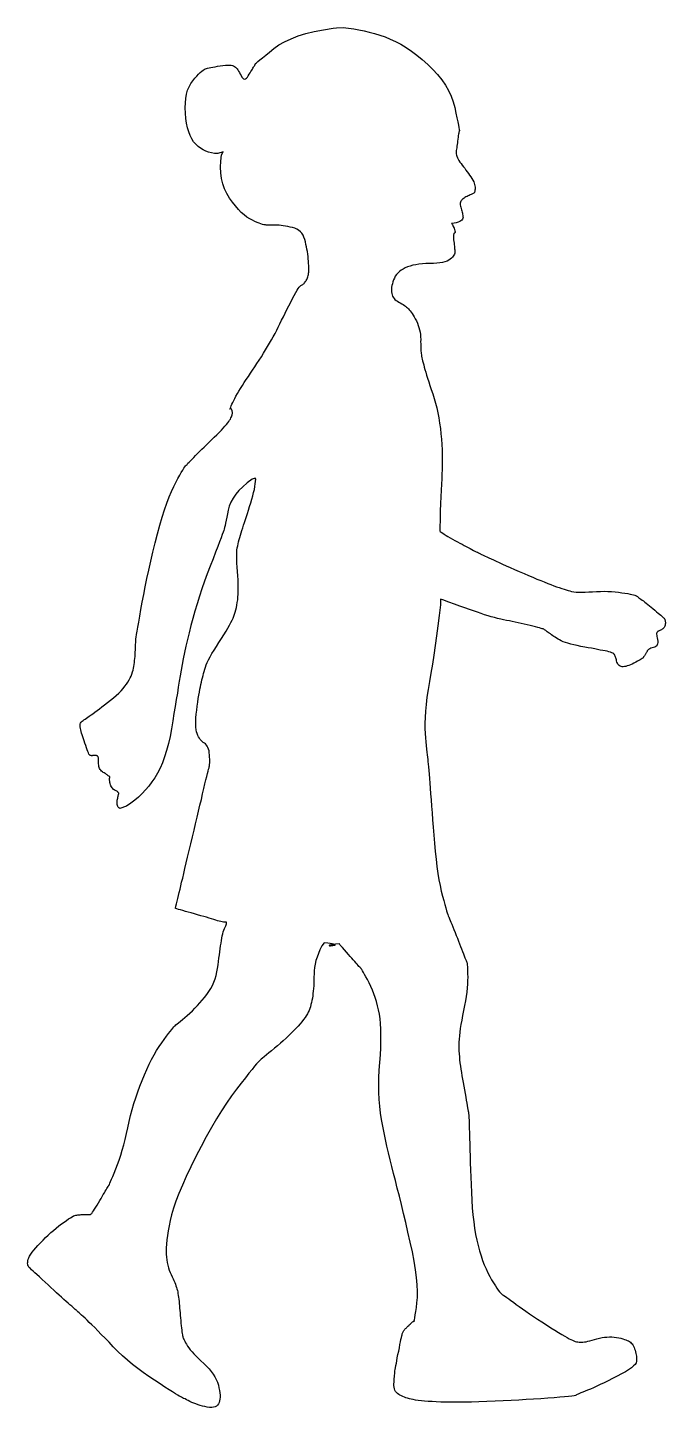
# Model space of a CAD drawing. Extents: x -1665 to 1502, y -682 to 637.
# Drawn here: x 89 to 689, y -681 to 619 of the extents above; entities that cross this region are included whole.
import ezdxf

# ---------------------------------------------------------------- set-up
doc = ezdxf.new("R2010")
doc.units = 0
doc.header["$LTSCALE"] = 20
doc.layers.add('_____1', color=7, linetype='CONTINUOUS')

msp = doc.modelspace()

# ---------------------------------------------------------------- linework, layer by layer
at = {"layer": '_____1', "color": 0, "linetype": 'CONTINUOUS', "flags": 128}
msp.add_lwpolyline([(379.5, 618.5), (385.8, 618.9), (390.7, 618.3), (395.6, 617.7), (400.5, 616.8), (405.4, 615.8), (410.3, 614.6), (415.2, 613.3), (420.2, 611.8), (425.1, 610.1), (430, 608.1), (435, 605.8), (440, 603.1), (445, 600.1), (450, 596.7), (455.1, 592.9), (460.2, 588.7), (465.3, 584.2), (470.2, 579.4), (474.6, 574.6), (478.5, 569.6), (481.9, 564.6), (484.8, 559.5), (487.3, 554.3), (489.2, 548.9), (490.7, 543.5), (491.8, 538.4), (492.8, 534), (493.6, 530.2), (494.2, 527.1), (494.7, 524.7), (495, 523), (495.1, 521.9), (495.1, 521.5), (495, 521.4), (494.8, 521), (494.7, 520.3), (494.5, 519.5), (494.3, 518.4), (494.1, 517.1), (493.9, 515.6), (493.6, 513.8), (493.4, 512), (493.2, 510.3), (493, 508.6), (492.8, 507.1), (492.6, 505.7), (492.4, 504.4), (492.2, 503.2), (492.1, 502.1), (492, 501.1), (492.1, 500), (492.3, 498.8), (492.7, 497.6), (493.2, 496.3), (493.9, 495), (494.7, 493.7), (495.7, 492.2), (496.7, 490.8), (497.8, 489.3), (498.9, 487.8), (500.1, 486.3), (501.2, 484.7), (502.4, 483.1), (503.6, 481.5), (504.8, 479.9), (506, 478.2), (507, 476.7), (507.9, 475.2), (508.6, 473.7), (509.1, 472.3), (509.5, 471), (509.8, 469.8), (509.9, 468.6), (509.9, 467.5), (509.9, 466.5), (509.8, 465.7), (509.7, 464.9), (509.6, 464.3), (509.4, 463.8), (509.2, 463.4), (508.9, 463.1), (508.6, 462.9), (508.1, 462.6), (507.6, 462.3), (506.9, 462), (506.2, 461.6), (505.3, 461.2), (504.4, 460.8), (503.3, 460.4), (502.3, 459.9), (501.3, 459.4), (500.4, 458.9), (499.5, 458.3), (498.8, 457.7), (498.1, 457.2), (497.5, 456.5), (497, 455.9), (496.5, 455.2), (496.2, 454.4), (496, 453.6), (495.9, 452.7), (496, 451.8), (496.1, 450.7), (496.4, 449.7), (496.7, 448.5), (497.1, 447.3), (497.5, 446.2), (497.8, 445.1), (498, 444), (498.2, 443), (498.4, 442), (498.5, 441), (498.6, 440.1), (498.5, 439.2), (498.1, 438.4), (497.5, 437.6), (496.6, 436.8), (495.4, 436.2), (493.9, 435.6), (492.2, 435), (490.2, 434.5), (490.2, 434.5), (487.8, 434.3), (488.6, 433.5), (489.4, 431.6), (490.1, 430), (490.5, 428.6), (490.9, 427.5), (491, 426.6), (491, 425.9), (490.9, 425.5), (490.6, 425.3), (490.2, 425.2), (490, 424.8), (489.8, 424.3), (489.6, 423.6), (489.5, 422.7), (489.5, 421.5), (489.6, 420.2), (489.7, 418.8), (489.9, 417.2), (490.1, 415.7), (490.2, 414.3), (490.4, 413), (490.5, 411.7), (490.6, 410.6), (490.8, 409.5), (490.9, 408.4), (490.9, 407.4), (490.8, 406.4), (490.5, 405.5), (490, 404.5), (489.4, 403.5), (488.6, 402.5), (487.6, 401.6), (486.5, 400.6), (485.1, 399.7), (483.5, 398.9), (481.5, 398.3), (479.3, 397.7), (476.7, 397.3), (473.8, 396.9), (470.6, 396.7), (467.2, 396.6), (463.6, 396.5), (460.3, 396.3), (457.1, 396), (454.2, 395.5), (451.4, 394.9), (448.8, 394.2), (446.4, 393.4), (444.2, 392.5), (442.2, 391.4), (440.3, 390.3), (438.7, 389), (437.2, 387.6), (435.9, 386.2), (434.8, 384.6), (433.9, 382.9), (433.1, 381.2), (432.5, 379.4), (432, 377.6), (431.6, 376), (431.3, 374.4), (431.2, 372.8), (431.1, 371.3), (431.2, 369.9), (431.4, 368.5), (431.7, 367.2), (432.2, 366), (432.8, 364.8), (433.6, 363.7), (434.5, 362.7), (435.6, 361.8), (436.8, 361), (438.1, 360.2), (439.5, 359.5), (440.9, 358.7), (442.1, 358), (443.3, 357.2), (444.4, 356.4), (445.4, 355.6), (446.3, 354.8), (447.2, 354), (448, 353.1), (448.9, 352), (449.8, 350.8), (450.7, 349.5), (451.6, 348), (452.6, 346.3), (453.6, 344.5), (454.6, 342.5), (455.6, 340.4), (456.4, 338.3), (457.1, 336.2), (457.7, 334), (458.1, 331.9), (458.4, 329.6), (458.6, 327.4), (458.7, 325.1), (458.6, 322.9), (458.7, 320.8), (458.7, 318.9), (458.7, 317.2), (458.8, 315.6), (458.9, 314.1), (459, 312.8), (459.1, 311.7), (459.3, 310.6), (459.5, 309.3), (459.8, 307.9), (460.1, 306.4), (460.5, 304.8), (461, 303), (461.5, 301.1), (462, 299), (462.7, 296.8), (463.4, 294.3), (464.2, 291.5), (465.2, 288.5), (466.3, 285.2), (467.4, 281.6), (468.7, 277.8), (470.1, 273.7), (471.4, 269.4), (472.7, 265), (473.8, 260.5), (474.8, 255.9), (475.7, 251.1), (476.5, 246.3), (477.2, 241.3), (477.7, 236.2), (478.2, 231.1), (478.5, 226.1), (478.8, 221.2), (478.9, 216.5), (479, 211.8), (479, 207.2), (478.9, 202.7), (478.7, 198.3), (478.5, 193.7), (478.2, 188.6), (478, 183), (477.7, 176.9), (477.4, 170.4), (477.1, 163.3), (476.9, 155.7), (476.6, 147.7), (476.6, 147.7), (476.7, 144.7), (476.9, 144.3), (478, 143.4), (479.4, 142.5), (480.9, 141.5), (482.6, 140.4), (484.4, 139.3), (486.4, 138.2), (488.5, 136.9), (490.9, 135.7), (493.2, 134.4), (495.4, 133.2), (497.6, 132.1), (499.6, 131), (501.6, 129.9), (503.4, 129), (505.2, 128.1), (506.8, 127.2), (508.4, 126.4), (509.7, 125.7), (511, 125.1), (512.1, 124.6), (513, 124.1), (513.8, 123.7), (514.4, 123.4), (514.9, 123.1), (515.4, 122.9), (516.1, 122.5), (517, 122.1), (518.2, 121.5), (519.5, 120.9), (521.1, 120.2), (522.9, 119.3), (524.9, 118.4), (527.1, 117.4), (529.7, 116.2), (532.5, 114.9), (535.7, 113.5), (539.2, 111.9), (543, 110.3), (547.1, 108.4), (551.5, 106.5), (556, 104.6), (560.2, 102.8), (564.3, 101), (568.1, 99.4), (571.7, 98), (575.1, 96.6), (578.3, 95.3), (581.3, 94.2), (584.1, 93.1), (586.7, 92.1), (589.2, 91.3), (591.5, 90.5), (593.7, 89.7), (595.6, 89.1), (597.5, 88.5), (599.1, 88.1), (600.8, 87.7), (602.8, 87.4), (605.1, 87.1), (607.6, 87), (610.4, 87), (613.5, 87), (616.9, 87.2), (620.6, 87.4), (624.3, 87.6), (628, 87.7), (631.5, 87.8), (635, 87.7), (638.4, 87.6), (641.7, 87.3), (645, 87), (648.1, 86.5), (651, 86.1), (653.6, 85.6), (655.8, 85.2), (657.6, 84.9), (659.1, 84.6), (660.2, 84.3), (661, 84), (661.4, 83.8), (661.7, 83.6), (662.1, 83.3), (662.7, 82.8), (663.3, 82.4), (664.1, 81.8), (665, 81.1), (666, 80.4), (667.2, 79.6), (668.4, 78.7), (669.7, 77.7), (671.1, 76.6), (672.6, 75.5), (674.1, 74.2), (675.7, 72.9), (677.3, 71.5), (679.1, 70.1), (680.8, 68.6), (682.3, 67.3), (683.6, 66.2), (684.8, 65.2), (685.8, 64.3), (686.7, 63.5), (687.3, 62.9), (687.8, 62.4), (688.2, 62), (688.5, 61.5), (688.7, 60.9), (688.9, 60.2), (689, 59.5), (689.1, 58.7), (689.1, 57.9), (689, 56.9), (688.8, 56), (688.6, 55.1), (688.3, 54.4), (687.9, 53.7), (687.4, 53), (686.8, 52.5), (686.1, 52), (685.3, 51.6), (684.6, 51.3), (683.9, 51), (683.3, 50.7), (682.7, 50.4), (682.2, 50.1), (681.8, 49.9), (681.5, 49.6), (681.2, 49.4), (681, 49.1), (680.9, 48.7), (680.8, 48.1), (680.8, 47.3), (680.9, 46.3), (681.1, 45.2), (681.4, 43.9), (681.7, 42.4), (681.9, 40.9), (682, 39.6), (681.8, 38.4), (681.4, 37.4), (680.9, 36.5), (680.1, 35.8), (679, 35.2), (677.8, 34.8), (676.6, 34.5), (675.5, 34.1), (674.5, 33.7), (673.7, 33.3), (673.1, 32.9), (672.5, 32.5), (672.2, 32.1), (672, 31.6), (671.8, 31.1), (671.6, 30.7), (671.4, 30.2), (671.1, 29.7), (670.8, 29.1), (670.5, 28.6), (670.1, 28.1), (669.7, 27.5), (669.3, 27), (668.9, 26.5), (668.6, 26.1), (668.4, 25.8), (668.2, 25.5), (668.1, 25.3), (668.1, 25.1), (668.1, 25.1), (668, 25), (667.7, 24.7), (667.2, 24.4), (666.4, 24), (665.4, 23.4), (664.2, 22.7), (662.8, 21.9), (661.1, 21), (659.3, 20), (657.7, 19.2), (656.1, 18.5), (654.6, 18), (653.2, 17.5), (651.8, 17.1), (650.5, 16.9), (649.4, 16.8), (648.3, 16.8), (647.3, 17), (646.4, 17.3), (645.6, 17.8), (644.9, 18.4), (644.3, 19.1), (643.9, 20), (643.5, 21.1), (643.2, 22.2), (642.9, 23.2), (642.6, 24.2), (642.3, 25.1), (642.1, 25.9), (641.8, 26.6), (641.6, 27.3), (641.4, 27.9), (641, 28.4), (640.5, 28.9), (639.7, 29.4), (638.7, 29.9), (637.4, 30.4), (635.9, 30.8), (634.2, 31.3), (632.3, 31.7), (630.1, 32.1), (627.8, 32.5), (625.2, 33), (622.5, 33.5), (619.5, 34.1), (616.4, 34.7), (613.1, 35.3), (609.5, 35.9), (606.1, 36.6), (602.8, 37.3), (599.9, 38), (597.3, 38.8), (594.9, 39.6), (592.8, 40.3), (590.9, 41.2), (589.4, 42), (588, 42.8), (586.7, 43.6), (585.4, 44.5), (584.2, 45.3), (583, 46), (581.9, 46.8), (580.8, 47.6), (579.8, 48.4), (578.8, 49.1), (577.9, 49.7), (577.1, 50.3), (576.4, 50.8), (575.8, 51.2), (575.3, 51.6), (574.8, 51.9), (574.5, 52.1), (574, 52.3), (573.2, 52.6), (572.1, 52.9), (570.6, 53.3), (568.9, 53.8), (566.8, 54.4), (564.4, 55), (561.7, 55.6), (558.9, 56.3), (556, 57), (553.2, 57.6), (550.4, 58.2), (547.7, 58.8), (544.9, 59.4), (542.2, 59.9), (539.5, 60.4), (536.8, 61), (534, 61.6), (531.1, 62.3), (528.2, 63), (525.2, 63.9), (522.1, 64.8), (518.9, 65.8), (515.7, 66.8), (512.3, 68), (508.5, 69.3), (504.5, 70.7), (500.1, 72.2), (495.5, 73.9), (490.5, 75.8), (485.2, 77.7), (479.5, 79.8), (479.5, 79.8), (477.4, 80.5), (477.3, 75.1), (476.1, 65), (474.8, 55.3), (473.6, 45.8), (472.3, 36.6), (471, 27.7), (469.7, 19.1), (468.3, 10.8), (466.9, 2.8), (465.7, -4.8), (464.6, -12), (463.8, -18.8), (463.2, -25.1), (462.8, -31), (462.6, -36.4), (462.6, -41.4), (462.9, -46), (463.2, -50.2), (463.6, -54), (463.9, -57.6), (464.2, -60.8), (464.5, -63.7), (464.8, -66.3), (465.1, -68.6), (465.3, -70.5), (465.5, -72.5), (465.8, -74.9), (466.1, -77.7), (466.3, -80.9), (466.6, -84.5), (467, -88.5), (467.3, -92.9), (467.6, -97.7), (468, -103), (468.4, -108.5), (468.9, -114.5), (469.4, -120.8), (469.9, -127.4), (470.5, -134.4), (471.1, -141.8), (471.7, -149.6), (472.4, -157.3), (473.2, -164.6), (474, -171.5), (474.9, -177.9), (475.9, -183.9), (476.9, -189.5), (478.1, -194.6), (479.2, -199.3), (480.4, -203.5), (481.4, -207.2), (482.3, -210.4), (483.1, -213.1), (483.7, -215.2), (484.2, -216.8), (484.6, -217.9), (484.8, -218.5), (485.1, -218.9), (485.4, -219.7), (485.9, -220.8), (486.5, -222.2), (487.2, -223.9), (488, -225.9), (488.9, -228.3), (490, -230.9), (491.1, -233.7), (492.2, -236.4), (493.3, -239.1), (494.3, -241.7), (495.3, -244.2), (496.2, -246.7), (497.2, -249.1), (498.1, -251.5), (498.9, -253.7), (499.7, -255.7), (500.3, -257.4), (500.9, -258.8), (501.4, -260), (501.7, -260.9), (502, -261.5), (502.2, -261.9), (502.4, -262.4), (502.5, -263.2), (502.6, -264.3), (502.7, -265.8), (502.8, -267.7), (502.9, -270), (502.9, -272.6), (503, -275.6), (502.9, -278.8), (502.8, -282.3), (502.5, -285.9), (502, -289.8), (501.5, -293.8), (500.8, -298.1), (500, -302.5), (499, -307.1), (498.1, -311.7), (497.3, -316.1), (496.5, -320.2), (495.9, -324), (495.4, -327.6), (495.1, -331), (494.8, -334.1), (494.7, -336.9), (494.6, -339.6), (494.6, -342.4), (494.7, -345.1), (494.8, -347.9), (495.1, -350.8), (495.3, -353.6), (495.7, -356.5), (496.1, -359.4), (496.5, -362.4), (497, -365.4), (497.5, -368.5), (498, -371.7), (498.6, -375), (499.2, -378.3), (499.8, -381.7), (500.5, -385.2), (501.1, -388.6), (501.6, -391.6), (502.1, -394.3), (502.6, -396.7), (502.9, -398.8), (503.2, -400.5), (503.5, -401.9), (503.6, -402.9), (503.7, -404.1), (503.9, -405.8), (504, -408), (504.2, -410.8), (504.3, -414.1), (504.4, -418), (504.6, -422.4), (504.7, -427.4), (504.9, -432.8), (505, -438.5), (505.2, -444.4), (505.4, -450.7), (505.7, -457.2), (505.9, -464), (506.2, -471.1), (506.4, -478.5), (506.8, -485.9), (507.3, -493), (507.9, -499.7), (508.6, -506.1), (509.4, -512.2), (510.4, -518), (511.6, -523.5), (512.8, -528.6), (514.1, -533.4), (515.6, -538.1), (517, -542.5), (518.6, -546.6), (520.2, -550.5), (521.9, -554.2), (523.7, -557.7), (525.5, -560.9), (527.3, -563.8), (529, -566.4), (530.4, -568.6), (531.7, -570.5), (532.9, -572), (533.9, -573.2), (534.7, -574), (535.4, -574.5), (536.1, -575), (537.1, -575.6), (538.4, -576.5), (539.9, -577.5), (541.7, -578.8), (543.7, -580.3), (546.1, -582), (548.6, -584), (551.5, -586), (554.5, -588.2), (557.7, -590.5), (561.2, -592.9), (564.8, -595.3), (568.7, -597.9), (572.8, -600.5), (577, -603.3), (581.2, -606), (585.1, -608.4), (588.5, -610.5), (591.6, -612.4), (594.3, -614), (596.6, -615.3), (598.5, -616.4), (600.1, -617.2), (601.5, -617.8), (602.8, -618.4), (604.1, -618.8), (605.4, -619.2), (606.7, -619.4), (607.9, -619.6), (609.1, -619.7), (610.3, -619.6), (611.5, -619.5), (612.9, -619.3), (614.4, -619.1), (616.1, -618.7), (618, -618.3), (620, -617.8), (622.2, -617.2), (624.6, -616.5), (627, -615.8), (629.4, -615.3), (631.7, -614.9), (634.1, -614.7), (636.4, -614.6), (638.6, -614.6), (640.8, -614.8), (643, -615.1), (645.1, -615.5), (647.1, -615.9), (648.9, -616.4), (650.5, -616.9), (651.9, -617.4), (653.2, -617.9), (654.3, -618.4), (655.3, -619), (656.1, -619.6), (656.9, -620.4), (657.7, -621.2), (658.3, -622.2), (659, -623.3), (659.6, -624.5), (660.1, -625.8), (660.6, -627.2), (661, -628.7), (661.4, -630.1), (661.6, -631.5), (661.8, -632.9), (662, -634.2), (662, -635.4), (662, -636.7), (661.9, -637.9), (661.5, -639.1), (660.6, -640.5), (659.1, -642), (657.1, -643.7), (654.5, -645.5), (651.4, -647.4), (647.8, -649.5), (643.6, -651.7), (639.3, -653.9), (635.2, -656), (631.4, -657.8), (627.8, -659.5), (624.5, -661.1), (621.4, -662.5), (618.5, -663.7), (615.9, -664.8), (613.5, -665.8), (611.4, -666.6), (609.6, -667.3), (608.2, -668), (606.9, -668.5), (606, -669), (605.4, -669.3), (605.1, -669.6), (604.5, -669.8), (603.1, -670), (600.9, -670.3), (598, -670.6), (594.2, -671), (589.7, -671.4), (584.4, -671.9), (578.3, -672.3), (571.7, -672.8), (565, -673.3), (558.1, -673.7), (551, -674.1), (543.8, -674.5), (536.4, -674.9), (528.8, -675.2), (521.1, -675.5), (513.5, -675.8), (506.4, -676), (499.8, -676.1), (493.6, -676.2), (487.8, -676.2), (482.6, -676.1), (477.8, -676), (473.4, -675.9), (469.4, -675.6), (465.7, -675.4), (462.3, -675.1), (459.3, -674.8), (456.4, -674.5), (453.9, -674.1), (451.7, -673.7), (449.8, -673.3), (448.1, -672.9), (446.4, -672.4), (444.8, -671.9), (443.3, -671.4), (441.9, -670.8), (440.5, -670.2), (439.2, -669.5), (438, -668.8), (436.9, -668), (435.9, -667.1), (435.1, -666.1), (434.5, -664.9), (434, -663.6), (433.7, -662.1), (433.5, -660.5), (433.5, -658.8), (433.6, -657.1), (433.6, -655.4), (433.8, -653.8), (433.9, -652.2), (434, -650.7), (434.2, -649.3), (434.3, -647.9), (434.5, -646.6), (434.7, -645.2), (435, -643.6), (435.4, -641.6), (435.8, -639.5), (436.2, -637), (436.7, -634.3), (437.3, -631.3), (438, -628), (438.6, -624.8), (439.2, -621.9), (439.7, -619.4), (440.1, -617.1), (440.5, -615.3), (440.9, -613.7), (441.1, -612.5), (441.3, -611.7), (441.5, -611), (441.8, -610.3), (442.1, -609.7), (442.4, -609.1), (442.8, -608.5), (443.3, -607.9), (443.8, -607.3), (444.3, -606.8), (444.9, -606.3), (445.5, -605.7), (446.1, -605.1), (446.7, -604.5), (447.4, -603.9), (448, -603.2), (448.7, -602.6), (449.4, -601.9), (450.1, -601.2), (450.6, -600.7), (451.1, -600.3), (451.5, -600), (451.9, -599.9), (452.1, -599.9), (452.3, -600), (452.4, -600.3), (452.5, -600.3), (452.6, -599.6), (452.9, -598.4), (453.2, -596.5), (453.6, -593.9), (454, -590.8), (454.6, -587), (455.2, -582.5), (455.6, -577.5), (455.7, -571.8), (455.5, -565.6), (454.9, -558.7), (453.9, -551.3), (452.6, -543.2), (450.9, -534.5), (448.9, -525.2), (446.7, -515.8), (444.6, -506.8), (442.5, -498.2), (440.5, -489.9), (438.6, -482.1), (436.7, -474.6), (434.9, -467.4), (433.1, -460.7), (431.4, -454.2), (429.8, -447.7), (428.3, -441.3), (426.9, -434.9), (425.5, -428.6), (424.2, -422.3), (423, -416.1), (421.9, -409.9), (420.9, -403.7), (420.2, -397.3), (419.6, -390.8), (419.3, -384.1), (419.2, -377.3), (419.3, -370.4), (419.6, -363.3), (420.1, -356.1), (420.7, -349), (421.1, -342.3), (421.3, -336), (421.3, -330.1), (421.2, -324.6), (420.9, -319.5), (420.4, -314.8), (419.8, -310.5), (419, -306.5), (418.1, -302.6), (417.1, -298.7), (415.9, -295), (414.6, -291.4), (413.3, -287.9), (411.7, -284.4), (410.1, -281.1), (408.5, -278), (407.1, -275.4), (405.9, -273.1), (404.8, -271.2), (404, -269.7), (403.3, -268.5), (402.8, -267.8), (402.5, -267.5), (402.3, -267.2), (401.9, -266.9), (401.3, -266.3), (400.6, -265.6), (399.8, -264.7), (398.9, -263.6), (397.8, -262.4), (396.6, -261), (395.2, -259.5), (393.8, -257.8), (392.2, -256.1), (390.6, -254.2), (388.8, -252.2), (386.9, -250), (385, -247.8), (382.9, -245.4), (382.9, -245.4), (382.1, -244.3), (378.6, -244.7), (377.1, -244.9), (375.8, -245.1), (374.8, -245.3), (373.9, -245.4), (373.3, -245.6), (372.8, -245.7), (372.6, -245.9), (372.5, -246), (372.6, -246), (372.9, -246.1), (373.2, -246.1), (373.7, -246.1), (374.3, -246), (375.1, -246), (376, -245.9), (377, -245.7), (377.8, -245.6), (378.2, -245.4), (378.2, -245.2), (377.7, -244.9), (376.7, -244.7), (375.4, -244.4), (373.5, -244.1), (371.3, -243.7), (371.3, -243.7), (367.8, -243.4), (365.5, -246.3), (363.8, -249.9), (362.4, -253.4), (361.1, -256.8), (360.1, -260.1), (359.3, -263.4), (358.7, -266.5), (358.4, -269.6), (358.3, -272.7), (358.2, -275.6), (358.2, -278.4), (358.1, -281.1), (358, -283.8), (357.8, -286.3), (357.6, -288.8), (357.3, -291.1), (357, -293.4), (356.7, -295.6), (356.3, -297.7), (355.9, -299.7), (355.4, -301.6), (354.8, -303.5), (354.2, -305.3), (353.6, -307), (352.8, -308.6), (352, -310.3), (351, -312), (349.8, -313.8), (348.4, -315.7), (346.9, -317.7), (345.2, -319.7), (343.3, -321.8), (341.2, -324.1), (339, -326.3), (336.7, -328.6), (334.3, -330.9), (331.9, -333.2), (329.3, -335.6), (326.6, -337.9), (323.8, -340.3), (320.9, -342.7), (318.1, -345), (315.6, -347.1), (313.4, -348.9), (311.4, -350.6), (309.8, -351.9), (308.4, -353.1), (307.3, -354.1), (306.5, -354.8), (305.6, -355.7), (304.2, -357.3), (302.3, -359.6), (299.9, -362.6), (297, -366.3), (293.6, -370.6), (289.7, -375.6), (285.3, -381.3), (280.6, -387.6), (275.9, -394.3), (271.2, -401.6), (266.4, -409.3), (261.6, -417.4), (256.8, -426.1), (251.9, -435.2), (247, -444.8), (242.3, -454.4), (238, -463.4), (234.3, -471.8), (231.1, -479.6), (228.3, -486.8), (226, -493.4), (224.2, -499.5), (222.9, -504.9), (221.9, -510), (221, -514.7), (220.3, -519.1), (219.8, -523.2), (219.4, -527.1), (219.1, -530.6), (219.1, -533.8), (219.1, -536.7), (219.3, -539.4), (219.6, -542.1), (220.1, -544.6), (220.6, -547), (221.2, -549.4), (221.9, -551.7), (222.8, -553.8), (223.7, -555.9), (224.7, -557.9), (225.6, -559.8), (226.4, -561.6), (227.1, -563.4), (227.8, -565), (228.3, -566.5), (228.8, -568), (229.2, -569.4), (229.6, -570.8), (229.9, -572.2), (230.2, -573.8), (230.5, -575.5), (230.7, -577.2), (231, -579.1), (231.2, -581.1), (231.3, -583.1), (231.5, -585.2), (231.7, -587.4), (231.9, -589.7), (232.1, -592), (232.3, -594.3), (232.5, -596.7), (232.8, -599.2), (233, -601.7), (233.3, -604.1), (233.5, -606.2), (233.7, -608.2), (233.9, -609.8), (234.1, -611.3), (234.3, -612.5), (234.4, -613.4), (234.6, -614.1), (234.8, -614.8), (235.1, -615.6), (235.5, -616.5), (236, -617.5), (236.7, -618.7), (237.4, -620.1), (238.3, -621.6), (239.3, -623.2), (240.5, -624.9), (241.8, -626.7), (243.4, -628.6), (245.2, -630.6), (247.2, -632.8), (249.4, -635), (251.8, -637.3), (254.4, -639.7), (257, -642.2), (259.4, -644.7), (261.5, -647.2), (263.3, -649.7), (264.9, -652.3), (266.2, -654.8), (267.3, -657.4), (268.2, -660.1), (268.8, -662.6), (269.3, -665), (269.6, -667.3), (269.8, -669.4), (269.8, -671.4), (269.7, -673.2), (269.4, -674.9), (269, -676.5), (268.4, -677.8), (267.5, -678.9), (266.5, -679.8), (265.2, -680.4), (263.7, -680.9), (261.9, -681), (260, -681), (257.8, -680.7), (255.5, -680.2), (253.3, -679.7), (251.2, -679.1), (249.1, -678.5), (247.1, -677.8), (245.2, -677.1), (243.3, -676.3), (241.4, -675.4), (239.7, -674.5), (238.2, -673.8), (236.8, -673.1), (235.5, -672.5), (234.4, -671.9), (233.5, -671.5), (232.8, -671.1), (232.2, -670.8), (231.4, -670.3), (229.9, -669.5), (227.8, -668.2), (225.1, -666.5), (221.8, -664.4), (217.9, -661.8), (213.3, -658.9), (208.1, -655.5), (202.7, -651.9), (197.4, -648.2), (192.3, -644.4), (187.4, -640.5), (182.6, -636.5), (178, -632.4), (173.6, -628.2), (169.3, -623.9), (165.3, -619.7), (161.5, -615.8), (158, -612.2), (154.8, -608.9), (151.8, -605.9), (149.2, -603.3), (146.7, -600.9), (144.6, -598.9), (142.7, -597.1), (140.9, -595.5), (139.4, -594), (138.1, -592.8), (137, -591.8), (136, -590.9), (135.3, -590.3), (134.8, -589.8), (134.2, -589.3), (133.5, -588.7), (132.5, -587.9), (131.4, -586.9), (130.1, -585.7), (128.5, -584.4), (126.8, -582.8), (124.9, -581.1), (122.8, -579.3), (120.6, -577.3), (118.3, -575.2), (115.8, -573), (113.3, -570.6), (110.6, -568.2), (107.9, -565.6), (105, -563), (102.2, -560.4), (99.7, -558), (97.4, -555.9), (95.5, -554.1), (93.8, -552.6), (92.4, -551.3), (91.2, -550.3), (90.4, -549.5), (89.8, -548.8), (89.3, -548.1), (88.9, -547.2), (88.7, -546.3), (88.6, -545.2), (88.7, -544.1), (88.9, -542.9), (89.2, -541.5), (89.7, -540.1), (90.5, -538.5), (91.6, -536.8), (92.9, -534.9), (94.4, -532.9), (96.2, -530.7), (98.3, -528.4), (100.6, -525.9), (103.1, -523.4), (105.6, -521), (108, -518.7), (110.5, -516.4), (113, -514.3), (115.5, -512.2), (118, -510.1), (120.5, -508.2), (122.9, -506.4), (125.1, -504.9), (127.1, -503.5), (128.9, -502.4), (130.5, -501.4), (131.9, -500.7), (133.1, -500.2), (134.1, -500), (135.1, -499.8), (136, -499.7), (137, -499.6), (138, -499.5), (139, -499.4), (140, -499.4), (141.1, -499.3), (142.2, -499.3), (143.2, -499.3), (144.2, -499.3), (145, -499.3), (145.7, -499.3), (146.3, -499.4), (146.9, -499.4), (147.3, -499.4), (147.6, -499.4), (147.9, -499.3), (148.4, -498.8), (149, -498.2), (149.7, -497.2), (150.6, -495.9), (151.6, -494.4), (152.8, -492.5), (154.1, -490.4), (155.4, -488.2), (156.7, -486.1), (157.8, -484.1), (158.9, -482.3), (159.9, -480.5), (160.9, -478.9), (161.7, -477.4), (162.5, -476), (163.2, -474.8), (163.8, -473.7), (164.3, -472.9), (164.7, -472.2), (165, -471.8), (165.2, -471.5), (165.3, -471.4), (165.3, -471.5), (165.4, -471.5), (165.7, -470.9), (166.1, -469.8), (166.8, -468.2), (167.7, -466), (168.8, -463.4), (170.1, -460.2), (171.6, -456.4), (173.2, -452.3), (174.8, -448), (176.3, -443.5), (177.7, -438.7), (179.1, -433.7), (180.4, -428.5), (181.7, -423.1), (182.9, -417.5), (184.2, -411.7), (185.5, -406.1), (187, -400.4), (188.7, -394.8), (190.4, -389.3), (192.3, -383.8), (194.3, -378.3), (196.4, -372.9), (198.6, -367.6), (200.8, -362.6), (203.1, -357.8), (205.4, -353.3), (207.7, -349), (210.1, -344.9), (212.5, -341.1), (215, -337.5), (217.3, -334.3), (219.5, -331.4), (221.3, -328.9), (222.9, -326.8), (224.3, -325), (225.4, -323.6), (226.3, -322.6), (226.9, -322), (227.5, -321.5), (228.3, -320.7), (229.5, -319.8), (230.8, -318.6), (232.5, -317.2), (234.3, -315.6), (236.5, -313.8), (238.9, -311.7), (241.4, -309.6), (243.8, -307.3), (246.2, -305), (248.5, -302.5), (250.8, -300), (253, -297.5), (255.1, -294.8), (257.3, -292.1), (259.2, -289.3), (261, -286.4), (262.6, -283.4), (264, -280.4), (265.1, -277.3), (266.1, -274.1), (266.9, -270.8), (267.4, -267.5), (267.9, -264.1), (268.3, -260.9), (268.7, -257.8), (269.2, -254.8), (269.6, -251.8), (269.9, -249), (270.3, -246.3), (270.7, -243.7), (271, -241.2), (271.4, -238.9), (271.9, -236.8), (272.3, -234.8), (272.8, -233), (273.4, -231.3), (274, -229.8), (274.6, -228.5), (275.2, -227.3), (275.6, -226.3), (275.9, -225.4), (276, -224.8), (276, -224.3), (275.9, -224), (275.6, -223.8), (275.1, -223.8), (274.5, -223.9), (273.8, -223.9), (272.9, -223.8), (271.8, -223.6), (270.5, -223.3), (269.1, -222.9), (267.5, -222.5), (265.7, -221.9), (263.8, -221.4), (261.7, -220.7), (259.4, -220), (257, -219.3), (254.4, -218.6), (251.7, -217.8), (248.7, -217), (245.7, -216.1), (242.6, -215.2), (239.8, -214.4), (237.2, -213.7), (234.9, -213), (232.7, -212.4), (230.8, -211.9), (229.2, -211.4), (227.8, -211), (227.8, -211), (228.3, -208.9), (228.8, -206.6), (229.4, -204.2), (230, -201.6), (230.6, -198.8), (231.3, -195.9), (232.1, -192.9), (232.8, -189.7), (233.6, -186.2), (234.6, -182.3), (235.6, -178), (236.7, -173.3), (238, -168.1), (239.3, -162.5), (240.7, -156.5), (242.2, -150.1), (243.8, -143.6), (245.3, -137.3), (246.8, -131.1), (248.2, -125.1), (249.6, -119.3), (250.9, -113.7), (252.2, -108.3), (253.4, -103), (254.6, -98.1), (255.6, -93.7), (256.5, -89.9), (257.3, -86.6), (258, -83.8), (258.6, -81.5), (259, -79.8), (259.4, -78.6), (259.6, -77.6), (259.8, -76.5), (260, -75.2), (260.1, -73.7), (260.1, -72.1), (260.1, -70.4), (260, -68.5), (259.9, -66.4), (259.7, -64.4), (259.4, -62.6), (259, -60.9), (258.4, -59.4), (257.8, -58.1), (257, -57), (256.1, -56), (255, -55.3), (254, -54.5), (253, -53.7), (252, -52.8), (251.1, -51.7), (250.3, -50.5), (249.6, -49.2), (248.9, -47.9), (248.2, -46.3), (247.7, -44.6), (247.3, -42.6), (247, -40.3), (246.9, -37.7), (246.9, -34.8), (247.1, -31.5), (247.4, -28), (247.8, -24.2), (248.3, -20.3), (248.8, -16.7), (249.3, -13.3), (249.8, -10.1), (250.3, -7.2), (250.8, -4.5), (251.3, -2.1), (251.7, 0.1), (252.2, 2.2), (252.7, 4.3), (253.2, 6.3), (253.8, 8.4), (254.3, 10.4), (254.9, 12.4), (255.5, 14.4), (256.1, 16.3), (256.8, 18.4), (257.8, 20.7), (259, 23.3), (260.5, 26.1), (262.2, 29.1), (264.1, 32.4), (266.3, 35.9), (268.7, 39.6), (271.2, 43.4), (273.4, 46.9), (275.4, 50.1), (277.1, 53.1), (278.7, 55.8), (280, 58.3), (281.1, 60.5), (282, 62.5), (282.8, 64.3), (283.5, 66.3), (284.1, 68.3), (284.7, 70.5), (285.2, 72.7), (285.6, 74.9), (286, 77.3), (286.4, 79.7), (286.6, 82.3), (286.8, 85.1), (286.9, 88.1), (286.9, 91.4), (286.8, 94.8), (286.7, 98.5), (286.4, 102.4), (286.1, 106.5), (285.8, 110.6), (285.6, 114.4), (285.5, 117.9), (285.5, 121), (285.5, 123.9), (285.7, 126.5), (286, 128.7), (286.4, 130.7), (286.8, 132.6), (287.3, 134.5), (287.8, 136.5), (288.4, 138.5), (289, 140.7), (289.7, 142.9), (290.4, 145.2), (291.1, 147.5), (291.9, 150), (292.8, 152.6), (293.6, 155.3), (294.6, 158.2), (295.5, 161.2), (296.5, 164.4), (297.6, 167.7), (298.7, 171.1), (299.7, 174.5), (300.6, 177.8), (301.4, 180.9), (302.1, 183.8), (302.6, 186.5), (303, 189), (303.2, 191.4), (303.4, 193.5), (303.4, 193.5), (302.9, 194.3), (300, 193.4), (295.3, 189.9), (291.2, 186.3), (287.6, 182.8), (284.5, 179.2), (282, 175.5), (279.9, 171.9), (278.4, 168.1), (277.5, 164.4), (276.8, 160.8), (276.1, 157.6), (275.5, 154.7), (275, 152.1), (274.5, 149.8), (274, 147.9), (273.6, 146.3), (273.2, 145), (272.7, 143.5), (271.9, 141.3), (270.8, 138.2), (269.4, 134.5), (267.6, 129.9), (265.6, 124.6), (263.3, 118.5), (260.6, 111.6), (257.8, 104.4), (255.2, 97.3), (252.7, 90.2), (250.4, 83.1), (248.2, 76.1), (246.1, 69.2), (244.1, 62.3), (242.3, 55.5), (240.6, 48.8), (239.1, 42.4), (237.6, 36.2), (236.3, 30.1), (235.1, 24.3), (234, 18.8), (233.1, 13.4), (232.2, 8.3), (231.4, 3.1), (230.5, -2.4), (229.6, -8.1), (228.6, -14.2), (227.6, -20.6), (226.4, -27.3), (225.3, -34.3), (224, -41.6), (222.7, -48.9), (221.1, -55.7), (219.4, -62.1), (217.6, -68.1), (215.5, -73.7), (213.3, -78.8), (210.9, -83.5), (208.4, -87.8), (205.7, -91.8), (202.8, -95.7), (199.7, -99.3), (196.4, -102.7), (193, -106), (189.5, -109), (185.7, -111.9), (181.8, -114.6), (181.8, -114.6), (175.3, -116.7), (174.6, -116.3), (174, -115.6), (173.6, -114.8), (173.2, -114), (173, -113.1), (172.8, -112.2), (172.8, -111.2), (172.9, -110.1), (173, -109), (173.3, -107.9), (173.5, -107), (173.7, -106.1), (173.8, -105.2), (174, -104.5), (174.1, -103.9), (174.2, -103.4), (174.4, -102.9), (174.4, -102.5), (174.3, -102.1), (174.1, -101.7), (173.7, -101.3), (173.3, -100.9), (172.7, -100.5), (172, -100.1), (171.1, -99.7), (170.2, -99.3), (169.5, -98.8), (168.7, -98.1), (168.1, -97.4), (167.6, -96.5), (167.1, -95.6), (166.7, -94.5), (166.4, -93.3), (166.1, -92.2), (165.9, -91.2), (165.8, -90.3), (165.7, -89.5), (165.7, -88.9), (165.7, -88.4), (165.8, -88.1), (165.9, -87.9), (166, -87.7), (166.1, -87.5), (166, -87.3), (165.9, -87.1), (165.7, -86.8), (165.4, -86.5), (165, -86.2), (164.6, -85.9), (164.1, -85.6), (163.5, -85.2), (162.9, -84.8), (162.2, -84.3), (161.5, -83.8), (160.7, -83.3), (159.9, -82.8), (159, -82.2), (158.2, -81.5), (157.5, -80.8), (156.9, -80), (156.4, -79.1), (156, -78.1), (155.7, -77.1), (155.6, -75.9), (155.5, -74.7), (155.5, -73.5), (155.5, -72.4), (155.5, -71.4), (155.4, -70.5), (155.3, -69.7), (155.2, -69.1), (155.1, -68.5), (155, -68.1), (154.8, -67.8), (154.6, -67.5), (154.2, -67.2), (153.9, -67.1), (153.4, -66.9), (152.9, -66.9), (152.3, -66.9), (151.7, -66.9), (151, -67), (150.4, -67), (149.8, -67), (149.3, -67.1), (148.8, -67.1), (148.3, -67), (147.9, -67), (147.6, -67), (147.2, -66.8), (146.8, -66.3), (146.4, -65.5), (145.9, -64.5), (145.3, -63.2), (144.7, -61.6), (144, -59.7), (143.3, -57.6), (142.5, -55.3), (141.8, -53.2), (141.2, -51.2), (140.6, -49.3), (140, -47.4), (139.5, -45.7), (139.1, -44.2), (138.7, -42.7), (138.3, -41.3), (138.1, -40), (138, -38.9), (138.1, -37.9), (138.2, -37), (138.5, -36.3), (138.9, -35.6), (139.4, -35.1), (140, -34.6), (140.8, -34), (141.7, -33.4), (142.8, -32.6), (144, -31.8), (145.3, -30.8), (146.7, -29.8), (148.3, -28.7), (150, -27.5), (151.9, -26.1), (154, -24.6), (156.2, -22.9), (158.6, -21.1), (161.1, -19.1), (163.8, -17), (166.7, -14.8), (169.5, -12.5), (172.1, -10.2), (174.5, -8), (176.7, -5.8), (178.6, -3.7), (180.3, -1.7), (181.8, 0.3), (183.1, 2.3), (184.2, 4.3), (185.2, 6.2), (186, 8), (186.8, 9.9), (187.5, 11.8), (188, 13.6), (188.4, 15.4), (188.7, 17.1), (189, 18.9), (189.2, 20.7), (189.4, 22.6), (189.6, 24.5), (189.8, 26.5), (189.9, 28.5), (190, 30.5), (190.1, 32.6), (190.2, 34.6), (190.2, 36.4), (190.3, 37.9), (190.4, 39.3), (190.4, 40.4), (190.4, 41.3), (190.5, 41.9), (190.5, 42.4), (190.6, 43.1), (190.8, 44.6), (191.2, 47), (191.8, 50.1), (192.4, 54), (193.2, 58.8), (194.2, 64.3), (195.3, 70.7), (196.5, 77.5), (197.9, 84.7), (199.4, 92.1), (201, 99.8), (202.7, 107.8), (204.6, 116.1), (206.6, 124.6), (208.7, 133.5), (210.9, 142.1), (213.1, 150.2), (215.3, 157.7), (217.5, 164.6), (219.6, 170.9), (221.8, 176.7), (224, 181.8), (226.2, 186.4), (228.2, 190.4), (230.1, 194), (231.8, 197.1), (233.3, 199.8), (234.6, 202), (235.6, 203.7), (236.5, 205), (237.2, 205.9), (237.9, 206.6), (238.7, 207.4), (239.6, 208.4), (240.7, 209.5), (242, 210.8), (243.4, 212.3), (245, 213.9), (246.7, 215.7), (248.6, 217.6), (250.5, 219.5), (252.6, 221.6), (254.7, 223.7), (256.9, 225.9), (259.3, 228.1), (261.7, 230.5), (264.2, 232.9), (266.7, 235.2), (268.9, 237.5), (271, 239.5), (272.8, 241.5), (274.4, 243.3), (275.8, 244.9), (277, 246.4), (278, 247.7), (278.8, 249), (279.5, 250.1), (280, 251.2), (280.5, 252.2), (280.9, 253.1), (281.2, 254), (281.3, 254.7), (281.4, 255.4), (281.4, 256), (281.4, 256.6), (281.3, 257.2), (281.2, 257.7), (281.1, 258.1), (281, 258.6), (280.8, 258.9), (280.6, 259.3), (280.4, 259.6), (280.2, 259.8), (280, 259.9), (279.8, 260), (279.7, 260), (279.5, 259.9), (279.3, 259.7), (279.2, 259.5), (279.1, 259.4), (279.1, 259.5), (279.2, 259.9), (279.5, 260.5), (279.9, 261.4), (280.4, 262.6), (281, 264), (281.8, 265.7), (282.7, 267.6), (283.7, 269.6), (284.8, 271.8), (286.1, 274.1), (287.6, 276.5), (289.1, 279), (290.8, 281.7), (292.6, 284.4), (294.5, 287.3), (296.5, 290.2), (298.4, 293.2), (300.4, 296.2), (302.5, 299.3), (304.5, 302.4), (306.6, 305.6), (308.7, 308.8), (310.7, 312), (312.7, 315.2), (314.6, 318.3), (316.5, 321.5), (318.3, 324.6), (319.9, 327.6), (321.6, 330.7), (323.1, 333.7), (324.6, 336.8), (326.2, 339.9), (327.8, 343.1), (329.4, 346.4), (331, 349.7), (332.7, 353.2), (334.5, 356.7), (336.3, 360.2), (338, 363.6), (339.6, 366.6), (341, 369.2), (342.3, 371.4), (343.4, 373.1), (344.4, 374.4), (345.2, 375.3), (345.9, 375.8), (346.5, 376.1), (347.1, 376.5), (347.7, 376.9), (348.3, 377.4), (348.9, 377.9), (349.4, 378.5), (350, 379.2), (350.5, 379.9), (351, 380.6), (351.5, 381.4), (351.9, 382.3), (352.2, 383.2), (352.5, 384.2), (352.8, 385.2), (353, 386.3), (353.2, 387.4), (353.3, 388.6), (353.4, 389.9), (353.4, 391.4), (353.4, 393), (353.3, 394.8), (353.2, 396.7), (353.1, 398.8), (352.9, 401), (352.6, 403.2), (352.3, 405.5), (352, 407.8), (351.6, 410), (351.1, 412.3), (350.6, 414.6), (350.1, 416.9), (349.5, 419.2), (348.8, 421.4), (347.9, 423.3), (346.7, 425.1), (345.4, 426.6), (343.8, 427.9), (342.1, 429), (340.1, 429.9), (337.9, 430.5), (335.7, 431), (333.5, 431.4), (331.4, 431.8), (329.3, 432.1), (327.4, 432.4), (325.5, 432.6), (323.6, 432.7), (321.8, 432.7), (320.2, 432.7), (318.7, 432.8), (317.3, 432.8), (316.1, 432.8), (315, 432.8), (314, 432.8), (313.2, 432.8), (312.6, 432.9), (311.9, 433), (311, 433.2), (309.8, 433.5), (308.3, 434), (306.7, 434.7), (304.8, 435.4), (302.6, 436.3), (300.2, 437.4), (297.7, 438.6), (295.1, 440.3), (292.5, 442.4), (289.8, 444.8), (287.1, 447.6), (284.4, 450.8), (281.5, 454.4), (278.7, 458.3), (276.1, 462.6), (273.9, 467.1), (272.3, 471.8), (271.1, 476.8), (270.4, 482), (270.2, 487.4), (270.5, 493), (271.3, 498.9), (271.3, 498.9), (272.6, 501.9), (267.8, 500.2), (264.7, 500.4), (261.8, 500.8), (259, 501.5), (256.4, 502.5), (253.8, 503.7), (251.4, 505.2), (249.1, 507), (246.9, 509), (244.9, 511.4), (243.2, 514.1), (241.6, 517.2), (240.3, 520.7), (239.2, 524.5), (238.3, 528.8), (237.6, 533.3), (237.2, 538.3), (237, 543.3), (237.2, 547.9), (237.6, 552.2), (238.3, 556.2), (239.3, 559.8), (240.6, 563.1), (242.2, 566.1), (244.1, 568.8), (246.1, 571.1), (247.9, 573.2), (249.6, 575), (251.1, 576.5), (252.5, 577.8), (253.8, 578.8), (254.9, 579.5), (255.9, 579.9), (256.9, 580.3), (258.1, 580.6), (259.6, 580.9), (261.2, 581.3), (263.1, 581.7), (265.2, 582), (267.5, 582.4), (270, 582.8), (272.5, 583.2), (274.8, 583.4), (276.8, 583.5), (278.6, 583.5), (280.2, 583.4), (281.5, 583.1), (282.6, 582.8), (283.5, 582.3), (284.3, 581.7), (285, 580.9), (285.8, 580), (286.6, 579), (287.3, 577.8), (288.1, 576.6), (288.8, 575.1), (289.6, 573.6), (290.4, 572.2), (291.2, 571.1), (292, 570.5), (292.8, 570.3), (293.7, 570.5), (294.6, 571.1), (295.5, 572.1), (296.4, 573.4), (297.3, 575), (298.1, 576.4), (298.9, 577.6), (299.6, 578.8), (300.2, 579.8), (300.8, 580.8), (301.3, 581.5), (301.7, 582.2), (302.1, 582.8), (302.4, 583.3), (302.6, 583.7), (302.8, 584), (303, 584.3), (303.1, 584.5), (303.1, 584.7), (303.1, 584.7), (303.3, 585), (304.1, 585.7), (305.4, 586.8), (307.3, 588.4), (309.8, 590.4), (312.8, 592.8), (316.3, 595.7), (320.5, 599.1), (325.2, 602.5), (330.6, 605.6), (336.6, 608.4), (343.3, 611), (350.6, 613.2), (358.5, 615.2), (367.1, 616.9), (376.4, 618.3), (376.4, 618.3), (379.5, 618.5)], close=True, dxfattribs=at)

doc.saveas('drawing.dxf')
